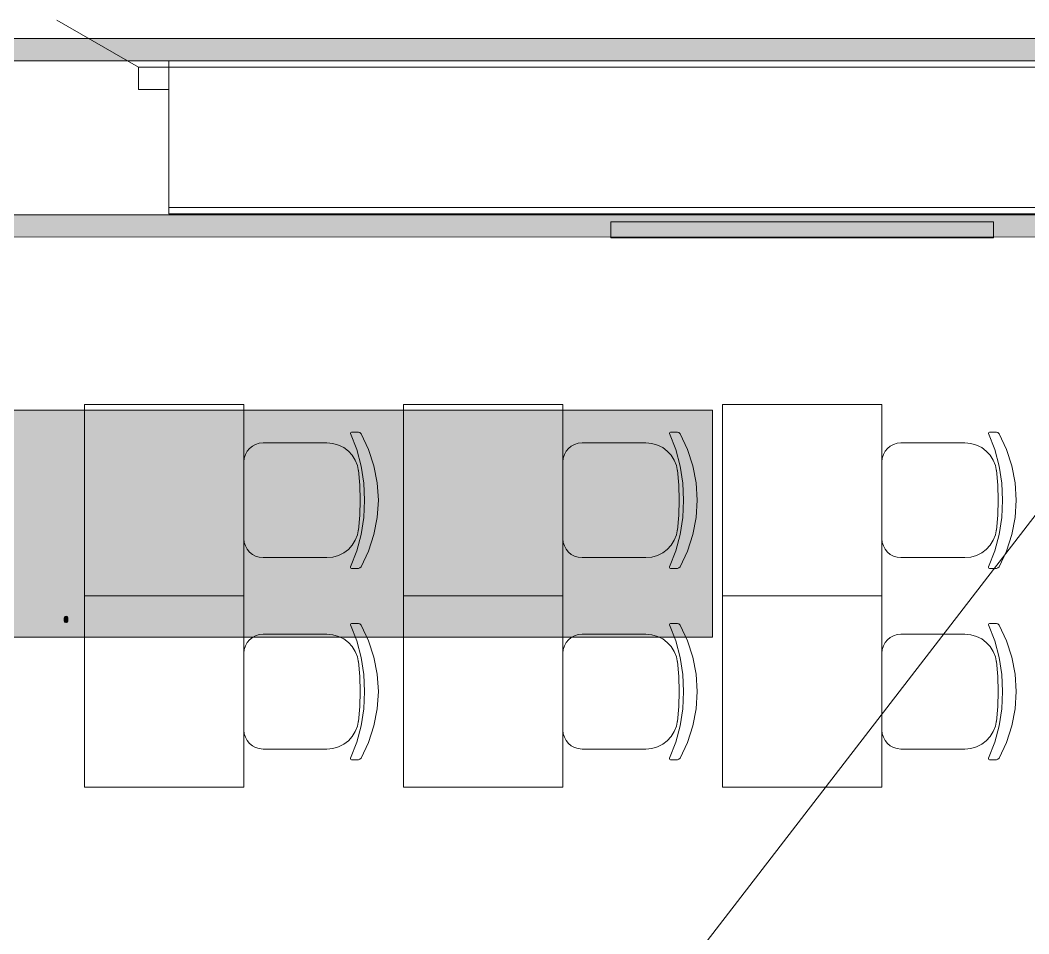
# Model space of a CAD drawing. Header units: millimetres. Extents: x 0 to 1189, y 0 to 841.
# Drawn here: x 566.26 to 597.88, y 348.33 to 376.98 of the extents above; entities that cross this region are included whole.
import ezdxf

# ---------------------------------------------------------------- set-up
doc = ezdxf.new("R2010")
doc.units = ezdxf.units.MM

msp = doc.modelspace()

# ---------------------------------------------------------------- hatches: boundary and pattern name
at = {"true_color": 0xf1d696}
h = msp.add_hatch(color=41, dxfattribs=at)
h.dxf.hatch_style = 2
h.paths.add_polyline_path([(703.533075, 376.404346), (703.518075, 375.704345), (520.082795, 375.704345), (520.082795, 376.404346)])
h = msp.add_hatch(color=41, dxfattribs=at)
h.dxf.hatch_style = 2
h.paths.add_polyline_path([(548.346838, 370.171336), (548.346838, 370.871337), (622.176951, 370.887337), (622.176951, 370.187336)])
at = {"true_color": 0x999999}
h = msp.add_hatch(color=253, dxfattribs=at)
h.dxf.hatch_style = 2
h.paths.add_polyline_path([(596.771912, 370.654337), (596.771912, 370.154336), (584.771893, 370.154336), (584.771893, 370.654337)])
at = {"true_color": 0xffffff}
h = msp.add_hatch(color=7, dxfattribs=at)
h.dxf.hatch_style = 2
h.paths.add_polyline_path([(556.42285, 364.751328), (587.965898, 364.751328), (587.965898, 357.633317), (556.42285, 357.633317)])
at = {"true_color": 0x0077b0}
h = msp.add_hatch(color=144, dxfattribs=at)
h.paths.add_polyline_path([(568.107836, 361.778416), (568.107836, 360.567397), (568.078346, 360.410714), (567.989325, 360.279662), (567.858618, 360.192226), (567.704347, 360.163907), (567.501499, 360.163907), (567.345161, 360.192226), (567.216521, 360.279662), (567.1275, 360.410714), (567.09801, 360.567397), (567.09801, 361.171528), (567.1275, 361.328211), (567.216521, 361.459263), (567.346194, 361.545666), (567.501499, 361.575018), (567.904989, 361.575018), (567.904989, 361.778416), (567.890451, 361.856551), (567.848214, 361.922284), (567.782895, 361.964038), (567.704347, 361.978508), (567.399524, 361.978508), (567.326006, 362.004001), (567.300857, 362.079931), (567.326006, 362.156343), (567.399524, 362.181906), (567.704347, 362.181906), (567.860685, 362.152209), (567.989325, 362.063395), (568.078346, 361.934548)])
h.paths.add_polyline_path([(567.904989, 360.567397), (567.904989, 361.37162), (567.501499, 361.37162), (567.422951, 361.357357), (567.357632, 361.315396), (567.315395, 361.249663), (567.300857, 361.171528), (567.300857, 360.567397), (567.31574, 360.490295), (567.360388, 360.423529), (567.425363, 360.379157), (567.501499, 360.364549), (567.704347, 360.364549), (567.781517, 360.379157), (567.845458, 360.423529), (567.890106, 360.489262)])
h = msp.add_hatch(color=144, dxfattribs=at)
h.paths.add_polyline_path([(570.820712, 361.476351), (570.943219, 361.550076), (571.054978, 361.575018), (571.116163, 361.593346), (571.170734, 361.645574), (571.211317, 361.711995), (571.224201, 361.778416), (571.209388, 361.856551), (571.165221, 361.922284), (571.099489, 361.965072), (571.021354, 361.978508), (570.942806, 361.964038), (570.877487, 361.922284), (570.83525, 361.856551), (570.820712, 361.778416)])
h.paths.add_polyline_path([(571.32342, 361.535331), (571.448408, 361.459332), (571.546111, 361.34902), (571.606952, 361.216315), (571.627691, 361.072861), (571.627691, 360.666064), (571.618226, 360.565631), (571.590002, 360.472381), (571.543278, 360.387089), (571.478312, 360.31053), (571.401753, 360.245995), (571.316461, 360.200218), (571.223211, 360.172942), (571.122778, 360.163907), (571.021139, 360.172942), (570.927717, 360.200218), (570.842252, 360.245995), (570.764488, 360.31053), (570.699953, 360.388252), (570.654176, 360.473414), (570.626899, 360.566018), (570.617865, 360.666064), (570.617865, 361.778416), (570.647355, 361.934893), (570.736376, 362.066151), (570.866049, 362.152554), (571.021354, 362.181906), (571.17783, 362.152209), (571.309089, 362.063395), (571.395492, 361.934548), (571.424844, 361.778416), (571.39935, 361.640957)])
h.paths.add_polyline_path([(571.424844, 360.66882), (571.424844, 361.072861), (571.403346, 361.188341), (571.337201, 361.287284), (571.239704, 361.352947), (571.122778, 361.374376), (571.005851, 361.352947), (570.908355, 361.287284), (570.842209, 361.188341), (570.820712, 361.072861), (570.820712, 360.66882), (570.842209, 360.551273), (570.908355, 360.454397), (571.005851, 360.387356), (571.122778, 360.364549), (571.239704, 360.387356), (571.337201, 360.454397), (571.403346, 360.552307)])
h = msp.add_hatch(color=144, dxfattribs=at)
h.paths.add_polyline_path([(568.512411, 360.666064), (568.512411, 361.070105), (568.521446, 361.171744), (568.548722, 361.265166), (568.594499, 361.35063), (568.659034, 361.428395), (568.736799, 361.49293), (568.822263, 361.538707), (568.915685, 361.565983), (569.017324, 361.575018), (569.212386, 361.539051), (569.375614, 361.431151), (569.440149, 361.353343), (569.485926, 361.267578), (569.513203, 361.173337), (569.522237, 361.070105), (569.522237, 360.666064), (569.512772, 360.566018), (569.484548, 360.473414), (569.437824, 360.388252), (569.372858, 360.31053), (569.296299, 360.245995), (569.211007, 360.200218), (569.117757, 360.172942), (569.017324, 360.163907), (568.915685, 360.172942), (568.822263, 360.200218), (568.736799, 360.245995), (568.659034, 360.31053), (568.594499, 360.388252), (568.548722, 360.473414), (568.521446, 360.566018)])
h.paths.add_polyline_path([(569.31939, 360.66882), (569.31939, 361.072861), (569.297893, 361.188341), (569.231747, 361.287284), (569.134251, 361.352947), (569.017324, 361.374376), (568.900398, 361.352947), (568.802901, 361.287284), (568.736756, 361.188341), (568.715258, 361.072861), (568.715258, 360.66882), (568.736756, 360.551273), (568.802901, 360.454397), (568.900398, 360.387356), (569.017324, 360.364549), (569.134251, 360.387356), (569.231747, 360.454397), (569.297893, 360.552307)])
h = msp.add_hatch(color=144, dxfattribs=at)
h.paths.add_polyline_path([(572.537179, 361.374376), (572.420253, 361.352947), (572.322756, 361.287284), (572.256611, 361.189374), (572.235113, 361.072861), (572.235113, 360.970886), (572.839245, 360.970886), (572.839245, 361.072861), (572.817748, 361.189374), (572.751602, 361.287284), (572.654106, 361.352947)])
h.paths.add_polyline_path([(572.235113, 360.768039), (572.235113, 360.567397), (572.249996, 360.490295), (572.294644, 360.423529), (572.359619, 360.379157), (572.435756, 360.364549), (572.940669, 360.364549), (573.016805, 360.338987), (573.042092, 360.262574), (573.016805, 360.187816), (572.940669, 360.163907), (572.435756, 360.163907), (572.279417, 360.192226), (572.150777, 360.279662), (572.061756, 360.40968), (572.032266, 360.567397), (572.032266, 361.070105), (572.041301, 361.171744), (572.068577, 361.265166), (572.114354, 361.35063), (572.178889, 361.428395), (572.256654, 361.49293), (572.342118, 361.538707), (572.43554, 361.565983), (572.537179, 361.575018), (572.73224, 361.539051), (572.895469, 361.431151), (572.960004, 361.353386), (573.005781, 361.267922), (573.033058, 361.1745), (573.042092, 361.072861), (573.042092, 360.768039)])
h = msp.add_hatch(color=144, dxfattribs=at)
h.paths.add_polyline_path([(573.446667, 361.476351), (573.471954, 361.550076), (573.548091, 361.575018), (574.053004, 361.575018), (574.209343, 361.545666), (574.337982, 361.459263), (574.427004, 361.328211), (574.456494, 361.171528), (574.456494, 360.567397), (574.427004, 360.410714), (574.337982, 360.279662), (574.209343, 360.192226), (574.053004, 360.163907), (573.649514, 360.163907), (573.649514, 359.655686), (573.624227, 359.582168), (573.548091, 359.557019), (573.471954, 359.582168), (573.446667, 359.655686)])
h.paths.add_polyline_path([(573.649514, 361.37162), (573.649514, 360.364549), (574.053004, 360.364549), (574.130174, 360.379157), (574.194115, 360.423529), (574.238764, 360.489262), (574.253646, 360.567397), (574.253646, 361.171528), (574.239108, 361.249663), (574.196871, 361.315396), (574.131552, 361.35839), (574.053004, 361.37162)])
h = msp.add_hatch(color=144, dxfattribs=at)
h.dxf.hatch_style = 2
h.paths.add_polyline_path([(575.487249, 360.869462), (575.854359, 360.31935), (575.870895, 360.262574), (575.845608, 360.187816), (575.769471, 360.163907), (575.720896, 360.174587), (575.685135, 360.206351), (575.365982, 360.685908), (575.046828, 360.206351), (575.011068, 360.174587), (574.962492, 360.163907), (574.891937, 360.192019), (574.861069, 360.262574), (574.877605, 360.31935), (575.244714, 360.869462), (574.877605, 361.416819), (574.861069, 361.476351), (574.886356, 361.550076), (574.962492, 361.575018), (575.011068, 361.564338), (575.046828, 361.532574), (575.365982, 361.053017), (575.685135, 361.532574), (575.720896, 361.564338), (575.769471, 361.575018), (575.845608, 361.551109), (575.870895, 361.476351), (575.854359, 361.416819)])
h = msp.add_hatch(color=144, dxfattribs=at)
h.paths.add_polyline_path([(577.082449, 361.37162), (576.678959, 361.37162), (576.600411, 361.357357), (576.535092, 361.315396), (576.492855, 361.249663), (576.478317, 361.171528), (576.478317, 360.567397), (576.4932, 360.490295), (576.537848, 360.423529), (576.602823, 360.379157), (576.678959, 360.364549), (576.881807, 360.364549), (576.958977, 360.379157), (577.022918, 360.423529), (577.067566, 360.489262), (577.082449, 360.567397)])
h.paths.add_polyline_path([(577.485939, 360.262574), (577.460996, 360.187816), (577.387271, 360.163907), (577.257667, 360.189538), (577.155761, 360.268087), (577.030566, 360.189538), (576.881807, 360.163907), (576.678959, 360.163907), (576.522621, 360.192226), (576.393981, 360.279662), (576.30496, 360.40968), (576.27547, 360.567397), (576.27547, 361.171528), (576.30496, 361.328211), (576.393981, 361.459263), (576.522621, 361.545666), (576.678959, 361.575018), (577.183873, 361.575018), (577.260009, 361.550076), (577.285296, 361.476351), (577.285296, 360.465973), (577.310859, 360.389836), (577.387271, 360.364549), (577.460996, 360.338987)])
h = msp.add_hatch(color=144, dxfattribs=at)
h.dxf.hatch_style = 2
h.paths.add_polyline_path([(578.581911, 360.262574), (578.581911, 361.476351), (578.607198, 361.550076), (578.683334, 361.575018), (579.188248, 361.575018), (579.342519, 361.545666), (579.473226, 361.459263), (579.562247, 361.328211), (579.591737, 361.171528), (579.591737, 360.262574), (579.56645, 360.187816), (579.490313, 360.163907), (579.414177, 360.187816), (579.38889, 360.262574), (579.38889, 361.171528), (579.374352, 361.249663), (579.332115, 361.315396), (579.266796, 361.35839), (579.188248, 361.37162), (578.784758, 361.37162), (578.784758, 360.262574), (578.759471, 360.187816), (578.683334, 360.163907), (578.607198, 360.187816)])
h = msp.add_hatch(color=144, dxfattribs=at)
h.paths.add_polyline_path([(579.996312, 361.476351), (580.021599, 361.550076), (580.097736, 361.575018), (580.602649, 361.575018), (580.758987, 361.545666), (580.887627, 361.459263), (580.976648, 361.328211), (581.006138, 361.171528), (581.006138, 360.567397), (580.976648, 360.410714), (580.887627, 360.279662), (580.758987, 360.192226), (580.602649, 360.163907), (580.199159, 360.163907), (580.199159, 359.655686), (580.173872, 359.582168), (580.097736, 359.557019), (580.021599, 359.582168), (579.996312, 359.655686)])
h.paths.add_polyline_path([(580.199159, 361.37162), (580.199159, 360.364549), (580.602649, 360.364549), (580.679819, 360.379157), (580.74376, 360.423529), (580.788408, 360.489262), (580.803291, 360.567397), (580.803291, 361.171528), (580.788753, 361.249663), (580.746516, 361.315396), (580.681197, 361.35839), (580.602649, 361.37162)])
h = msp.add_hatch(color=144, dxfattribs=at)
h.paths.add_polyline_path([(581.410713, 360.666064), (581.410713, 361.070105), (581.419748, 361.171744), (581.447025, 361.265166), (581.492801, 361.35063), (581.557337, 361.428395), (581.635101, 361.49293), (581.720565, 361.538707), (581.813988, 361.565983), (581.915627, 361.575018), (582.110688, 361.539051), (582.273916, 361.431151), (582.338452, 361.353343), (582.384228, 361.267578), (582.411505, 361.173337), (582.42054, 361.070105), (582.42054, 360.666064), (582.411074, 360.566018), (582.38285, 360.473414), (582.336126, 360.388252), (582.27116, 360.31053), (582.194602, 360.245995), (582.10931, 360.200218), (582.01606, 360.172942), (581.915627, 360.163907), (581.813988, 360.172942), (581.720565, 360.200218), (581.635101, 360.245995), (581.557337, 360.31053), (581.492801, 360.388252), (581.447025, 360.473414), (581.419748, 360.566018)])
h.paths.add_polyline_path([(582.217693, 360.66882), (582.217693, 361.072861), (582.196195, 361.188341), (582.130049, 361.287284), (582.032553, 361.352947), (581.915627, 361.374376), (581.7987, 361.352947), (581.701204, 361.287284), (581.635058, 361.188341), (581.613561, 361.072861), (581.613561, 360.66882), (581.635058, 360.551273), (581.701204, 360.454397), (581.7987, 360.387356), (581.915627, 360.364549), (582.032553, 360.387356), (582.130049, 360.454397), (582.196195, 360.552307)])
h = msp.add_hatch(color=144, dxfattribs=at)
h.paths.add_polyline_path([(583.330028, 361.374376), (583.213101, 361.352947), (583.115605, 361.287284), (583.049459, 361.189374), (583.027962, 361.072861), (583.027962, 360.970886), (583.632094, 360.970886), (583.632094, 361.072861), (583.610596, 361.189374), (583.544451, 361.287284), (583.446954, 361.352947)])
h.paths.add_polyline_path([(583.027962, 360.768039), (583.027962, 360.567397), (583.042845, 360.490295), (583.087493, 360.423529), (583.152468, 360.379157), (583.228604, 360.364549), (583.733517, 360.364549), (583.809654, 360.338987), (583.834941, 360.262574), (583.809654, 360.187816), (583.733517, 360.163907), (583.228604, 360.163907), (583.072266, 360.192226), (582.943626, 360.279662), (582.854605, 360.40968), (582.825115, 360.567397), (582.825115, 361.070105), (582.834149, 361.171744), (582.861426, 361.265166), (582.907203, 361.35063), (582.971738, 361.428395), (583.049502, 361.49293), (583.134967, 361.538707), (583.228389, 361.565983), (583.330028, 361.575018), (583.525089, 361.539051), (583.688318, 361.431151), (583.752853, 361.353386), (583.79863, 361.267922), (583.825906, 361.1745), (583.834941, 361.072861), (583.834941, 360.768039)])
h = msp.add_hatch(color=144, dxfattribs=at)
h.dxf.hatch_style = 2
h.paths.add_polyline_path([(584.845853, 360.666064), (584.442363, 361.185309), (584.442363, 360.262574), (584.417076, 360.187816), (584.34094, 360.163907), (584.264803, 360.187816), (584.239516, 360.262574), (584.239516, 361.476351), (584.264803, 361.550076), (584.34094, 361.575018), (584.391651, 361.559791), (584.442363, 361.512731), (584.845853, 360.993486), (585.249342, 361.512731), (585.30033, 361.559791), (585.351317, 361.575018), (585.425042, 361.550076), (585.449985, 361.476351), (585.449985, 360.262574), (585.425042, 360.187816), (585.351317, 360.163907), (585.274905, 360.187816), (585.249342, 360.262574), (585.249342, 361.185309)])
h = msp.add_hatch(color=144, dxfattribs=at)
h.paths.add_polyline_path([(586.661368, 361.37162), (586.257878, 361.37162), (586.17933, 361.357357), (586.114011, 361.315396), (586.071774, 361.249663), (586.057236, 361.171528), (586.057236, 360.567397), (586.072118, 360.490295), (586.116767, 360.423529), (586.181741, 360.379157), (586.257878, 360.364549), (586.460725, 360.364549), (586.537895, 360.379157), (586.601836, 360.423529), (586.646485, 360.489262), (586.661368, 360.567397)])
h.paths.add_polyline_path([(587.064857, 360.262574), (587.039915, 360.187816), (586.96619, 360.163907), (586.836585, 360.189538), (586.734679, 360.268087), (586.609484, 360.189538), (586.460725, 360.163907), (586.257878, 360.163907), (586.10154, 360.192226), (585.9729, 360.279662), (585.883878, 360.40968), (585.854388, 360.567397), (585.854388, 361.171528), (585.883878, 361.328211), (585.9729, 361.459263), (586.10154, 361.545666), (586.257878, 361.575018), (586.762791, 361.575018), (586.838928, 361.550076), (586.864215, 361.476351), (586.864215, 360.465973), (586.889777, 360.389836), (586.96619, 360.364549), (587.039915, 360.338987)])
h = msp.add_hatch(color=144, dxfattribs=at)
h.paths.add_polyline_path([(574.720955, 359.059928), (574.812801, 359.11505), (574.896793, 359.133791), (574.942337, 359.147641), (574.983333, 359.186708), (575.013788, 359.236317), (575.023572, 359.285927), (575.012479, 359.344907), (574.979475, 359.393965), (574.93021, 359.426349), (574.871437, 359.436409), (574.812663, 359.425522), (574.763398, 359.393965), (574.731841, 359.344907), (574.720955, 359.285927)])
h.paths.add_polyline_path([(575.097986, 359.104026), (575.191624, 359.046906), (575.265004, 358.964568), (575.310686, 358.864798), (575.326189, 358.75676), (575.326189, 358.452489), (575.297939, 358.3069), (575.214293, 358.185701), (575.092681, 358.102674), (574.947504, 358.075458), (574.801226, 358.102674), (574.678511, 358.185701), (574.595967, 358.307726), (574.568819, 358.452489), (574.568819, 359.285927), (574.590868, 359.40368), (574.657565, 359.502003), (574.754786, 359.567047), (574.871437, 359.589095), (574.988708, 359.566771), (575.086962, 359.499798), (575.152005, 359.403404), (575.174054, 359.285927), (575.155037, 359.183194)])
h.paths.add_polyline_path([(575.174054, 358.454143), (575.174054, 358.75676), (575.157793, 358.843852), (575.108459, 358.917715), (575.03501, 358.967255), (574.947504, 358.98331), (574.859999, 358.967255), (574.78655, 358.917715), (574.737216, 358.843852), (574.720955, 358.75676), (574.720955, 358.454143), (574.737216, 358.36588), (574.78655, 358.293739), (574.859999, 358.243096), (574.947504, 358.22594), (575.03501, 358.243096), (575.108459, 358.293739), (575.157793, 358.366706)])
h = msp.add_hatch(color=144, dxfattribs=at)
h.dxf.hatch_style = 2
h.paths.add_polyline_path([(566.864482, 358.452489), (566.561865, 358.841647), (566.561865, 358.149321), (566.542848, 358.093372), (566.485797, 358.075458), (566.428746, 358.093372), (566.409729, 358.149321), (566.409729, 359.059928), (566.428746, 359.11505), (566.485797, 359.133791), (566.523831, 359.122423), (566.561865, 359.087489), (566.864482, 358.69778), (567.167099, 359.087489), (567.205408, 359.122423), (567.243718, 359.133791), (567.298839, 359.11505), (567.317581, 359.059928), (567.317581, 358.149321), (567.298839, 358.093372), (567.243718, 358.075458), (567.186185, 358.093372), (567.167099, 358.149321), (567.167099, 358.841647)])
h = msp.add_hatch(color=144, dxfattribs=at)
h.dxf.hatch_style = 2
h.paths.add_polyline_path([(568.74792, 358.831174), (568.74792, 358.378075), (568.759082, 358.320129), (568.792569, 358.270037), (568.841558, 358.237033), (568.898402, 358.22594), (569.124952, 358.22594), (569.182002, 358.206854), (569.201019, 358.149321), (569.182002, 358.093372), (569.124952, 358.075458), (568.898402, 358.075458), (568.781131, 358.096611), (568.684531, 358.161999), (568.617834, 358.259908), (568.595785, 358.378075), (568.595785, 358.831174), (568.617834, 358.948514), (568.684531, 359.047251), (568.781131, 359.111812), (568.898402, 359.133791), (569.124952, 359.133791), (569.182002, 359.114774), (569.201019, 359.057724), (569.182002, 359.000673), (569.124952, 358.981656), (568.898402, 358.981656), (568.839629, 358.970769), (568.790364, 358.939212), (568.758807, 358.889947)])
h = msp.add_hatch(color=144, dxfattribs=at)
h.dxf.hatch_style = 2
h.paths.add_polyline_path([(569.973776, 358.604625), (570.248832, 358.191764), (570.26151, 358.149321), (570.242493, 358.093372), (570.185442, 358.075458), (570.122053, 358.107428), (569.882825, 358.466821), (569.643598, 358.107428), (569.580208, 358.075458), (569.527291, 358.096404), (569.50414, 358.149321), (569.516818, 358.191764), (569.791875, 358.604625), (569.516818, 359.01528), (569.50414, 359.059928), (569.523157, 359.11505), (569.580208, 359.133791), (569.643598, 359.101821), (569.882825, 358.742428), (570.122053, 359.101821), (570.185442, 359.133791), (570.242493, 359.115877), (570.26151, 359.059928), (570.248832, 359.01528)])
h = msp.add_hatch(color=144, dxfattribs=at)
h.paths.add_polyline_path([(570.943651, 358.98331), (570.856146, 358.967255), (570.782696, 358.917715), (570.733363, 358.844679), (570.717102, 358.75676), (570.717102, 358.680692), (571.170201, 358.680692), (571.170201, 358.75676), (571.15394, 358.844679), (571.104606, 358.917715), (571.031157, 358.967255)])
h.paths.add_polyline_path([(570.717102, 358.528557), (570.717102, 358.378075), (570.728264, 358.320129), (570.76175, 358.270037), (570.81074, 358.237033), (570.867584, 358.22594), (571.246269, 358.22594), (571.303319, 358.206854), (571.322336, 358.149321), (571.303319, 358.093372), (571.246269, 358.075458), (570.867584, 358.075458), (570.750313, 358.096611), (570.653712, 358.161999), (570.587015, 358.259908), (570.564966, 358.378075), (570.564966, 358.755106), (570.592114, 358.901316), (570.674658, 359.023548), (570.797373, 359.106575), (570.943651, 359.133791), (571.08993, 359.106851), (571.212644, 359.025753), (571.295189, 358.903246), (571.322336, 358.75676), (571.322336, 358.528557)])
h = msp.add_hatch(color=144, dxfattribs=at)
h.dxf.hatch_style = 2
h.paths.add_polyline_path([(572.080545, 358.452489), (571.777928, 358.841647), (571.777928, 358.149321), (571.758911, 358.093372), (571.70186, 358.075458), (571.64481, 358.093372), (571.625793, 358.149321), (571.625793, 359.059928), (571.64481, 359.11505), (571.70186, 359.133791), (571.739894, 359.122423), (571.777928, 359.087489), (572.080545, 358.69778), (572.383162, 359.087489), (572.421472, 359.122423), (572.459781, 359.133791), (572.514903, 359.11505), (572.533644, 359.059928), (572.533644, 358.149321), (572.514903, 358.093372), (572.459781, 358.075458), (572.402248, 358.093372), (572.383162, 358.149321), (572.383162, 358.841647)])
h = msp.add_hatch(color=144, dxfattribs=at)
h.paths.add_polyline_path([(573.442207, 358.378075), (573.420158, 358.260735), (573.355115, 358.161999), (573.25686, 358.096611), (573.139589, 358.075458), (572.91304, 358.075458), (572.855989, 358.093372), (572.836972, 358.149321), (572.836972, 359.059928), (572.855989, 359.11505), (572.91304, 359.133791), (572.970091, 359.11505), (572.989108, 359.059928), (572.989108, 358.680692), (573.139589, 358.680692), (573.25686, 358.658713), (573.355115, 358.594152), (573.420158, 358.495622)])
h.paths.add_polyline_path([(573.291725, 358.378075), (573.280632, 358.436849), (573.247628, 358.486113), (573.198363, 358.51767), (573.139589, 358.528557), (572.989108, 358.528557), (572.989108, 358.22594), (573.139589, 358.22594), (573.198363, 358.237033), (573.247628, 358.270037), (573.280632, 358.319302)])
h.paths.add_polyline_path([(573.594342, 359.059928), (573.613428, 359.11505), (573.670961, 359.133791), (573.726082, 359.11505), (573.744824, 359.059928), (573.744824, 358.149321), (573.726082, 358.093372), (573.670961, 358.075458), (573.613428, 358.093372), (573.594342, 358.149321)])
h = msp.add_hatch(color=144, dxfattribs=at)
h.dxf.hatch_style = 2
h.paths.add_polyline_path([(576.148163, 358.149321), (576.148163, 359.059928), (576.16718, 359.11505), (576.224231, 359.133791), (576.602916, 359.133791), (576.71874, 359.111812), (576.816787, 359.047251), (576.883484, 358.948514), (576.905533, 358.831174), (576.905533, 358.149321), (576.886516, 358.093372), (576.829465, 358.075458), (576.772414, 358.093372), (576.753398, 358.149321), (576.753398, 358.831174), (576.742511, 358.889947), (576.710954, 358.939212), (576.661689, 358.97139), (576.602916, 358.981656), (576.300299, 358.981656), (576.300299, 358.149321), (576.281282, 358.093372), (576.224231, 358.075458), (576.16718, 358.093372)])
h = msp.add_hatch(color=144, dxfattribs=at)
h.paths.add_polyline_path([(577.208989, 359.059928), (577.228006, 359.11505), (577.285057, 359.133791), (577.663742, 359.133791), (577.781013, 359.111812), (577.877613, 359.047251), (577.944311, 358.948514), (577.966359, 358.831174), (577.966359, 358.378075), (577.944311, 358.260735), (577.877613, 358.161999), (577.781013, 358.096611), (577.663742, 358.075458), (577.361125, 358.075458), (577.361125, 357.694568), (577.342108, 357.638964), (577.285057, 357.620154), (577.228006, 357.638964), (577.208989, 357.694568)])
h.paths.add_polyline_path([(577.361125, 358.981656), (577.361125, 358.22594), (577.663742, 358.22594), (577.721413, 358.237033), (577.769575, 358.270037), (577.803062, 358.319302), (577.814224, 358.378075), (577.814224, 358.831174), (577.803337, 358.889947), (577.77178, 358.939212), (577.722515, 358.97139), (577.663742, 358.981656)])
h = msp.add_hatch(color=144, dxfattribs=at)
h.dxf.hatch_style = 2
h.paths.add_polyline_path([(579.027185, 359.059928), (579.027185, 358.149321), (579.008168, 358.093372), (578.951118, 358.075458), (578.572433, 358.075458), (578.455162, 358.096611), (578.358561, 358.161999), (578.291864, 358.259908), (578.269816, 358.378075), (578.269816, 359.059928), (578.288833, 359.11505), (578.345883, 359.133791), (578.402934, 359.11505), (578.421951, 359.059928), (578.421951, 358.378075), (578.433113, 358.320129), (578.466599, 358.270037), (578.515589, 358.237033), (578.572433, 358.22594), (578.87505, 358.22594), (578.87505, 359.059928), (578.894067, 359.11505), (578.951118, 359.133791), (579.008168, 359.11505)])
h = msp.add_hatch(color=144, dxfattribs=at)
h.dxf.hatch_style = 2
h.paths.add_polyline_path([(579.785394, 358.452489), (579.482777, 358.841647), (579.482777, 358.149321), (579.46376, 358.093372), (579.40671, 358.075458), (579.349659, 358.093372), (579.330642, 358.149321), (579.330642, 359.059928), (579.349659, 359.11505), (579.40671, 359.133791), (579.444743, 359.122423), (579.482777, 359.087489), (579.785394, 358.69778), (580.088012, 359.087489), (580.126321, 359.122423), (580.164631, 359.133791), (580.219752, 359.11505), (580.238493, 359.059928), (580.238493, 358.149321), (580.219752, 358.093372), (580.164631, 358.075458), (580.107097, 358.093372), (580.088012, 358.149321), (580.088012, 358.841647)])
h = msp.add_hatch(color=144, dxfattribs=at)
h.paths.add_polyline_path([(580.920506, 358.98331), (580.833001, 358.967255), (580.759551, 358.917715), (580.710218, 358.844679), (580.693957, 358.75676), (580.693957, 358.680692), (581.147056, 358.680692), (581.147056, 358.75676), (581.130795, 358.844679), (581.081461, 358.917715), (581.008012, 358.967255)])
h.paths.add_polyline_path([(580.693957, 358.528557), (580.693957, 358.378075), (580.705119, 358.320129), (580.738605, 358.270037), (580.787594, 358.237033), (580.844439, 358.22594), (581.223123, 358.22594), (581.280174, 358.206854), (581.299191, 358.149321), (581.280174, 358.093372), (581.223123, 358.075458), (580.844439, 358.075458), (580.727167, 358.096611), (580.630567, 358.161999), (580.56387, 358.259908), (580.541821, 358.378075), (580.541821, 358.755106), (580.568969, 358.901316), (580.651513, 359.023548), (580.774227, 359.106575), (580.920506, 359.133791), (581.066785, 359.106851), (581.189499, 359.025753), (581.272044, 358.903246), (581.299191, 358.75676), (581.299191, 358.528557)])
h = msp.add_hatch(color=144, dxfattribs=at)
h.dxf.hatch_style = 2
h.paths.add_polyline_path([(582.360017, 359.059928), (582.360017, 358.149321), (582.341, 358.093372), (582.28395, 358.075458), (582.226899, 358.093372), (582.207882, 358.149321), (582.207882, 358.528557), (581.905265, 358.528557), (581.789441, 358.550537), (581.691393, 358.615098), (581.624696, 358.712249), (581.602648, 358.826764), (581.602648, 359.059928), (581.621665, 359.11505), (581.678715, 359.133791), (581.735766, 359.11505), (581.754783, 359.059928), (581.754783, 358.833379), (581.765945, 358.774606), (581.799431, 358.725341), (581.848421, 358.691854), (581.905265, 358.680692), (582.207882, 358.680692), (582.207882, 359.059928), (582.226899, 359.11505), (582.28395, 359.133791), (582.341, 359.11505)])
h = msp.add_hatch(color=144, dxfattribs=at)
h.paths.add_polyline_path([(583.268708, 358.981656), (582.966091, 358.981656), (582.907318, 358.970769), (582.858053, 358.939212), (582.826496, 358.889947), (582.815609, 358.831174), (582.815609, 358.378075), (582.826771, 358.320129), (582.860258, 358.270037), (582.909247, 358.237033), (582.966091, 358.22594), (583.118226, 358.22594), (583.175897, 358.237033), (583.22406, 358.270037), (583.257546, 358.319302), (583.268708, 358.378075)])
h.paths.add_polyline_path([(583.571325, 358.149321), (583.552584, 358.093372), (583.497463, 358.075458), (583.400104, 358.094751), (583.32383, 358.153731), (583.22971, 358.094751), (583.118226, 358.075458), (582.966091, 358.075458), (582.84882, 358.096611), (582.752219, 358.161999), (582.685522, 358.259908), (582.663474, 358.378075), (582.663474, 358.831174), (582.685522, 358.948514), (582.752219, 359.047251), (582.84882, 359.111812), (582.966091, 359.133791), (583.344776, 359.133791), (583.401827, 359.11505), (583.420844, 359.059928), (583.420844, 358.302007), (583.439929, 358.244957), (583.497463, 358.22594), (583.552584, 358.206854)])
h = msp.add_hatch(color=144, dxfattribs=at)
h.dxf.hatch_style = 2
h.paths.add_polyline_path([(584.026789, 358.528557), (584.026789, 358.149321), (584.007772, 358.093372), (583.950721, 358.075458), (583.89367, 358.093372), (583.874653, 358.149321), (583.874653, 359.059928), (583.89367, 359.11505), (583.950721, 359.133791), (584.007772, 359.11505), (584.026789, 359.059928), (584.026789, 358.680692), (584.479888, 358.680692), (584.479888, 359.059928), (584.498905, 359.11505), (584.555955, 359.133791), (584.613006, 359.11505), (584.632023, 359.059928), (584.632023, 358.149321), (584.613006, 358.093372), (584.555955, 358.075458), (584.498905, 358.093372), (584.479888, 358.149321), (584.479888, 358.528557)])
h = msp.add_hatch(color=144, dxfattribs=at)
h.dxf.hatch_style = 2
h.paths.add_polyline_path([(585.692849, 359.059928), (585.692849, 358.149321), (585.673832, 358.093372), (585.616782, 358.075458), (585.238097, 358.075458), (585.120826, 358.096611), (585.024225, 358.161999), (584.957528, 358.259908), (584.93548, 358.378075), (584.93548, 359.059928), (584.954496, 359.11505), (585.011547, 359.133791), (585.068598, 359.11505), (585.087615, 359.059928), (585.087615, 358.378075), (585.098777, 358.320129), (585.132263, 358.270037), (585.181253, 358.237033), (585.238097, 358.22594), (585.540714, 358.22594), (585.540714, 359.059928), (585.559731, 359.11505), (585.616782, 359.133791), (585.673832, 359.11505)])
h = msp.add_hatch(color=144, dxfattribs=at)
h.paths.add_polyline_path([(586.264748, 358.530762), (586.159052, 358.562801), (586.072374, 358.629981), (586.015323, 358.722723), (585.996306, 358.831174), (586.018354, 358.948514), (586.085051, 359.047251), (586.181652, 359.111812), (586.298923, 359.133791), (586.677608, 359.133791), (586.734659, 359.11505), (586.753676, 359.059928), (586.753676, 358.149321), (586.734659, 358.093372), (586.677608, 358.075458), (586.620557, 358.093372), (586.60154, 358.149321), (586.60154, 358.528557), (586.448854, 358.528557), (586.133558, 358.105224), (586.106273, 358.082279), (586.072374, 358.075458), (586.015323, 358.093372), (585.996306, 358.149321), (586.011189, 358.196174)])
h.paths.add_polyline_path([(586.148441, 358.831174), (586.159603, 358.773228), (586.19309, 358.723136), (586.242079, 358.68965), (586.298923, 358.678488), (586.60154, 358.678488), (586.60154, 358.981656), (586.298923, 358.981656), (586.24015, 358.970769), (586.190885, 358.939212), (586.159328, 358.889947)])
h = msp.add_hatch(color=144, dxfattribs=at)
h.dxf.hatch_style = 2
h.paths.add_polyline_path([(587.526767, 358.604625), (587.801824, 358.191764), (587.814502, 358.149321), (587.795485, 358.093372), (587.738434, 358.075458), (587.675044, 358.107428), (587.435817, 358.466821), (587.196589, 358.107428), (587.1332, 358.075458), (587.080283, 358.096404), (587.057132, 358.149321), (587.06981, 358.191764), (587.344866, 358.604625), (587.06981, 359.01528), (587.057132, 359.059928), (587.076149, 359.11505), (587.1332, 359.133791), (587.196589, 359.101821), (587.435817, 358.742428), (587.675044, 359.101821), (587.738434, 359.133791), (587.795485, 359.115877), (587.814502, 359.059928), (587.801824, 359.01528)])
h = msp.add_hatch(color=144, dxfattribs=at)
h.dxf.hatch_style = 2
h.paths.add_polyline_path([(567.620909, 358.22594), (567.639926, 358.282991), (567.696976, 358.302007), (567.754027, 358.282991), (567.773044, 358.22594), (567.773044, 358.149321), (567.754027, 358.093372), (567.696976, 358.075458), (567.639926, 358.093372), (567.620909, 358.149321)])

# ---------------------------------------------------------------- linework, layer by layer
at = {"color": 7, "lineweight": 0}
for points in [[(569.966871, 375.504344), (567.411867, 376.979347)], [(703.533075, 376.404346), (520.082795, 376.404346)], [(520.082795, 375.704345), (704.219076, 375.704345)], [(641.116979, 375.704345), (570.916872, 375.704345)], [(570.916872, 375.704345), (570.916872, 375.504344)], [(569.966871, 375.504344), (569.966871, 374.804343)], [(570.916872, 375.504344), (569.966871, 375.504344)], [(570.916872, 374.804343), (570.916872, 375.504344)], [(570.916872, 375.504344), (641.116979, 375.504344)], [(569.966871, 374.804343), (570.916872, 374.804343)], [(570.916872, 374.804343), (570.916872, 371.104338)], [(641.116979, 371.104338), (570.916872, 371.104338)], [(570.916872, 371.104338), (570.916872, 370.904337)], [(198.085303, 370.871337), (863.72632, 370.871337)], [(622.176951, 370.887337), (547.646837, 370.871337)], [(570.916872, 370.904337), (632.976967, 370.904337)], [(549.046839, 370.172336), (622.176951, 370.187336)]]:
    msp.add_lwpolyline(points, dxfattribs=at)
at = {"color": 253, "lineweight": 0, "true_color": 0x999999}
for points in [[(584.771893, 370.154336), (584.771893, 370.654337)], [(584.771893, 370.654337), (596.771912, 370.654337)], [(596.771912, 370.654337), (596.771912, 370.154336)], [(596.771912, 370.154336), (584.771893, 370.154336)], [(568.271868, 358.924319), (568.271868, 364.924328)], [(568.271868, 364.924328), (573.271876, 364.924328)], [(573.271876, 364.924328), (573.271876, 358.924319)], [(578.271883, 358.924319), (578.271883, 364.924328)], [(578.271883, 364.924328), (583.271891, 364.924328)], [(583.271891, 364.924328), (583.271891, 358.924319)], [(588.271899, 358.924319), (588.271899, 364.924328)], [(588.271899, 364.924328), (593.271906, 364.924328)], [(593.271906, 364.924328), (593.271906, 358.924319)], [(576.618881, 364.016327), (576.615881, 364.029327), (576.624506, 364.050702), (576.645881, 364.059327)], [(576.618881, 364.016327), (576.615881, 364.029327), (576.624506, 364.050702), (576.645881, 364.059327)], [(576.618881, 364.016327), (576.809241, 363.512685), (576.946256, 362.9932), (577.029085, 362.462278), (577.056882, 361.924324), (577.029085, 361.38651), (576.946256, 360.855822), (576.809241, 360.336384), (576.618881, 359.83232)], [(576.618881, 364.016327), (576.809241, 363.512685), (576.946256, 362.9932), (577.029085, 362.462278), (577.056882, 361.924324), (577.029085, 361.38651), (576.946256, 360.855822), (576.809241, 360.336384), (576.618881, 359.83232)], [(576.861881, 364.059327), (576.645881, 364.059327)], [(576.861881, 364.059327), (576.645881, 364.059327)], [(576.861881, 364.059327), (576.910756, 364.046702), (576.946881, 364.012327)], [(576.861881, 364.059327), (576.910756, 364.046702), (576.946881, 364.012327)], [(576.946881, 364.012327), (577.180601, 363.519295), (577.349632, 363.002825), (577.452288, 362.469106), (577.486882, 361.924324), (577.452288, 361.379963), (577.349632, 360.846197), (577.180601, 360.329493), (576.946881, 359.83632)], [(576.946881, 364.012327), (577.180601, 363.519295), (577.349632, 363.002825), (577.452288, 362.469106), (577.486882, 361.924324), (577.452288, 361.379963), (577.349632, 360.846197), (577.180601, 360.329493), (576.946881, 359.83632)], [(586.618896, 364.016327), (586.615896, 364.029327), (586.624521, 364.050702), (586.645896, 364.059327)], [(586.618896, 364.016327), (586.615896, 364.029327), (586.624521, 364.050702), (586.645896, 364.059327)], [(586.618896, 364.016327), (586.809256, 363.512685), (586.946272, 362.9932), (587.0291, 362.462278), (587.056897, 361.924324), (587.0291, 361.38651), (586.946272, 360.855822), (586.809256, 360.336384), (586.618896, 359.83232)], [(586.618896, 364.016327), (586.809256, 363.512685), (586.946272, 362.9932), (587.0291, 362.462278), (587.056897, 361.924324), (587.0291, 361.38651), (586.946272, 360.855822), (586.809256, 360.336384), (586.618896, 359.83232)], [(586.861897, 364.059327), (586.645896, 364.059327)], [(586.861897, 364.059327), (586.645896, 364.059327)], [(586.861897, 364.059327), (586.910772, 364.046702), (586.946897, 364.012327)], [(586.861897, 364.059327), (586.910772, 364.046702), (586.946897, 364.012327)], [(586.946897, 364.012327), (587.180616, 363.519295), (587.349647, 363.002825), (587.452304, 362.469106), (587.486898, 361.924324), (587.452304, 361.379963), (587.349647, 360.846197), (587.180616, 360.329493), (586.946897, 359.83632)], [(586.946897, 364.012327), (587.180616, 363.519295), (587.349647, 363.002825), (587.452304, 362.469106), (587.486898, 361.924324), (587.452304, 361.379963), (587.349647, 360.846197), (587.180616, 360.329493), (586.946897, 359.83632)], [(596.618911, 364.016327), (596.615911, 364.029327), (596.624537, 364.050702), (596.645912, 364.059327)], [(596.618911, 364.016327), (596.615911, 364.029327), (596.624537, 364.050702), (596.645912, 364.059327)], [(596.618911, 364.016327), (596.809271, 363.512685), (596.946287, 362.9932), (597.029115, 362.462278), (597.056912, 361.924324), (597.029115, 361.38651), (596.946287, 360.855822), (596.809271, 360.336384), (596.618911, 359.83232)], [(596.618911, 364.016327), (596.809271, 363.512685), (596.946287, 362.9932), (597.029115, 362.462278), (597.056912, 361.924324), (597.029115, 361.38651), (596.946287, 360.855822), (596.809271, 360.336384), (596.618911, 359.83232)], [(596.861912, 364.059327), (596.645912, 364.059327)], [(596.861912, 364.059327), (596.645912, 364.059327)], [(596.861912, 364.059327), (596.910787, 364.046702), (596.946912, 364.012327)], [(596.861912, 364.059327), (596.910787, 364.046702), (596.946912, 364.012327)], [(596.946912, 364.012327), (597.180631, 363.519295), (597.349663, 363.002825), (597.452319, 362.469106), (597.486913, 361.924324), (597.452319, 361.379963), (597.349663, 360.846197), (597.180631, 360.329493), (596.946912, 359.83632)], [(596.946912, 364.012327), (597.180631, 363.519295), (597.349663, 363.002825), (597.452319, 362.469106), (597.486913, 361.924324), (597.452319, 361.379963), (597.349663, 360.846197), (597.180631, 360.329493), (596.946912, 359.83632)], [(573.271876, 363.124325), (573.284081, 363.245427), (573.319079, 363.358138), (573.374444, 363.460068), (573.447751, 363.548826), (573.536574, 363.622022), (573.638486, 363.677264), (573.751062, 363.712162), (573.871877, 363.724326)], [(573.271876, 363.124325), (573.284081, 363.245427), (573.319079, 363.358138), (573.374444, 363.460068), (573.447751, 363.548826), (573.536574, 363.622022), (573.638486, 363.677264), (573.751062, 363.712162), (573.871877, 363.724326)], [(573.871877, 363.724326), (575.87488, 363.724326)], [(573.871877, 363.724326), (575.87488, 363.724326)], [(575.87488, 363.724326), (576.063116, 363.706613), (576.240021, 363.655561), (576.402136, 363.574297), (576.546006, 363.465951), (576.668172, 363.333652), (576.765178, 363.180529), (576.833567, 363.00971), (576.869881, 362.824325)], [(575.87488, 363.724326), (576.063116, 363.706613), (576.240021, 363.655561), (576.402136, 363.574297), (576.546006, 363.465951), (576.668172, 363.333652), (576.765178, 363.180529), (576.833567, 363.00971), (576.869881, 362.824325)], [(583.271891, 363.124325), (583.284096, 363.245427), (583.319094, 363.358138), (583.37446, 363.460068), (583.447766, 363.548826), (583.536589, 363.622022), (583.638501, 363.677264), (583.751077, 363.712162), (583.871892, 363.724326)], [(583.271891, 363.124325), (583.284096, 363.245427), (583.319094, 363.358138), (583.37446, 363.460068), (583.447766, 363.548826), (583.536589, 363.622022), (583.638501, 363.677264), (583.751077, 363.712162), (583.871892, 363.724326)], [(583.871892, 363.724326), (585.874895, 363.724326)], [(583.871892, 363.724326), (585.874895, 363.724326)], [(585.874895, 363.724326), (586.063132, 363.706613), (586.240036, 363.655561), (586.402152, 363.574297), (586.546021, 363.465951), (586.668187, 363.333652), (586.765193, 363.180529), (586.833582, 363.00971), (586.869897, 362.824325)], [(585.874895, 363.724326), (586.063132, 363.706613), (586.240036, 363.655561), (586.402152, 363.574297), (586.546021, 363.465951), (586.668187, 363.333652), (586.765193, 363.180529), (586.833582, 363.00971), (586.869897, 362.824325)], [(593.271906, 363.124325), (593.284111, 363.245427), (593.31911, 363.358138), (593.374475, 363.460068), (593.447782, 363.548826), (593.536604, 363.622022), (593.638516, 363.677264), (593.751093, 363.712162), (593.871907, 363.724326)], [(593.271906, 363.124325), (593.284111, 363.245427), (593.31911, 363.358138), (593.374475, 363.460068), (593.447782, 363.548826), (593.536604, 363.622022), (593.638516, 363.677264), (593.751093, 363.712162), (593.871907, 363.724326)], [(593.871907, 363.724326), (595.87491, 363.724326)], [(593.871907, 363.724326), (595.87491, 363.724326)], [(595.87491, 363.724326), (596.063147, 363.706613), (596.240052, 363.655561), (596.402167, 363.574297), (596.546036, 363.465951), (596.668203, 363.333652), (596.765209, 363.180529), (596.833597, 363.00971), (596.869912, 362.824325)], [(595.87491, 363.724326), (596.063147, 363.706613), (596.240052, 363.655561), (596.402167, 363.574297), (596.546036, 363.465951), (596.668203, 363.333652), (596.765209, 363.180529), (596.833597, 363.00971), (596.869912, 362.824325)], [(573.271876, 360.723322), (573.271876, 363.124325)], [(573.271876, 360.723322), (573.271876, 363.124325)], [(583.271891, 360.723322), (583.271891, 363.124325)], [(583.271891, 360.723322), (583.271891, 363.124325)], [(593.271906, 360.723322), (593.271906, 363.124325)], [(593.271906, 360.723322), (593.271906, 363.124325)], [(576.864881, 362.865325), (576.906756, 362.395949), (576.920881, 361.924324), (576.906756, 361.453073), (576.864881, 360.983322)], [(576.864881, 362.865325), (576.906756, 362.395949), (576.920881, 361.924324), (576.906756, 361.453073), (576.864881, 360.983322)], [(586.864897, 362.865325), (586.906772, 362.395949), (586.920897, 361.924324), (586.906772, 361.453073), (586.864897, 360.983322)], [(586.864897, 362.865325), (586.906772, 362.395949), (586.920897, 361.924324), (586.906772, 361.453073), (586.864897, 360.983322)], [(596.864912, 362.865325), (596.906787, 362.395949), (596.920912, 361.924324), (596.906787, 361.453073), (596.864912, 360.983322)], [(596.864912, 362.865325), (596.906787, 362.395949), (596.920912, 361.924324), (596.906787, 361.453073), (596.864912, 360.983322)], [(576.869881, 361.024322), (576.833567, 360.838937), (576.765178, 360.668119), (576.668172, 360.514995), (576.546006, 360.382696), (576.402136, 360.27435), (576.240021, 360.193087), (576.063116, 360.142034), (575.87488, 360.124321)], [(576.869881, 361.024322), (576.833567, 360.838937), (576.765178, 360.668119), (576.668172, 360.514995), (576.546006, 360.382696), (576.402136, 360.27435), (576.240021, 360.193087), (576.063116, 360.142034), (575.87488, 360.124321)], [(586.869897, 361.024322), (586.833582, 360.838937), (586.765193, 360.668119), (586.668187, 360.514995), (586.546021, 360.382696), (586.402152, 360.27435), (586.240036, 360.193087), (586.063132, 360.142034), (585.874895, 360.124321)], [(586.869897, 361.024322), (586.833582, 360.838937), (586.765193, 360.668119), (586.668187, 360.514995), (586.546021, 360.382696), (586.402152, 360.27435), (586.240036, 360.193087), (586.063132, 360.142034), (585.874895, 360.124321)], [(596.869912, 361.024322), (596.833597, 360.838937), (596.765209, 360.668119), (596.668203, 360.514995), (596.546036, 360.382696), (596.402167, 360.27435), (596.240052, 360.193087), (596.063147, 360.142034), (595.87491, 360.124321)], [(596.869912, 361.024322), (596.833597, 360.838937), (596.765209, 360.668119), (596.668203, 360.514995), (596.546036, 360.382696), (596.402167, 360.27435), (596.240052, 360.193087), (596.063147, 360.142034), (595.87491, 360.124321)], [(573.871877, 360.124321), (573.751062, 360.136526), (573.638486, 360.171524), (573.536574, 360.226889), (573.447751, 360.300196), (573.374444, 360.389019), (573.319079, 360.490931), (573.284081, 360.603507), (573.271876, 360.724322)], [(573.871877, 360.124321), (573.751062, 360.136526), (573.638486, 360.171524), (573.536574, 360.226889), (573.447751, 360.300196), (573.374444, 360.389019), (573.319079, 360.490931), (573.284081, 360.603507), (573.271876, 360.724322)], [(583.871892, 360.124321), (583.751077, 360.136526), (583.638501, 360.171524), (583.536589, 360.226889), (583.447766, 360.300196), (583.37446, 360.389019), (583.319094, 360.490931), (583.284096, 360.603507), (583.271891, 360.724322)], [(583.871892, 360.124321), (583.751077, 360.136526), (583.638501, 360.171524), (583.536589, 360.226889), (583.447766, 360.300196), (583.37446, 360.389019), (583.319094, 360.490931), (583.284096, 360.603507), (583.271891, 360.724322)], [(593.871907, 360.124321), (593.751093, 360.136526), (593.638516, 360.171524), (593.536604, 360.226889), (593.447782, 360.300196), (593.374475, 360.389019), (593.31911, 360.490931), (593.284111, 360.603507), (593.271906, 360.724322)], [(593.871907, 360.124321), (593.751093, 360.136526), (593.638516, 360.171524), (593.536604, 360.226889), (593.447782, 360.300196), (593.374475, 360.389019), (593.31911, 360.490931), (593.284111, 360.603507), (593.271906, 360.724322)], [(573.871877, 360.124321), (575.87488, 360.124321)], [(573.871877, 360.124321), (575.87488, 360.124321)], [(583.871892, 360.124321), (585.874895, 360.124321)], [(583.871892, 360.124321), (585.874895, 360.124321)], [(593.871907, 360.124321), (595.87491, 360.124321)], [(593.871907, 360.124321), (595.87491, 360.124321)], [(576.645881, 359.78932), (576.624506, 359.79832), (576.615881, 359.81932), (576.618881, 359.83232)], [(576.645881, 359.78932), (576.624506, 359.79832), (576.615881, 359.81932), (576.618881, 359.83232)], [(576.861881, 359.78932), (576.645881, 359.78932)], [(576.861881, 359.78932), (576.645881, 359.78932)], [(576.946881, 359.83632), (576.910756, 359.801945), (576.861881, 359.78932)], [(576.946881, 359.83632), (576.910756, 359.801945), (576.861881, 359.78932)], [(586.645896, 359.78932), (586.624521, 359.79832), (586.615896, 359.81932), (586.618896, 359.83232)], [(586.645896, 359.78932), (586.624521, 359.79832), (586.615896, 359.81932), (586.618896, 359.83232)], [(586.861897, 359.78932), (586.645896, 359.78932)], [(586.861897, 359.78932), (586.645896, 359.78932)], [(586.946897, 359.83632), (586.910772, 359.801945), (586.861897, 359.78932)], [(586.946897, 359.83632), (586.910772, 359.801945), (586.861897, 359.78932)], [(596.645912, 359.78932), (596.624537, 359.79832), (596.615911, 359.81932), (596.618911, 359.83232)], [(596.645912, 359.78932), (596.624537, 359.79832), (596.615911, 359.81932), (596.618911, 359.83232)], [(596.861912, 359.78932), (596.645912, 359.78932)], [(596.861912, 359.78932), (596.645912, 359.78932)], [(596.946912, 359.83632), (596.910787, 359.801945), (596.861912, 359.78932)], [(596.946912, 359.83632), (596.910787, 359.801945), (596.861912, 359.78932)], [(568.271868, 352.92431), (568.271868, 358.924319)], [(568.271868, 358.924319), (573.271876, 358.924319)], [(573.271876, 358.924319), (568.271868, 358.924319)], [(573.271876, 358.924319), (573.271876, 352.92431)], [(578.271883, 352.92431), (578.271883, 358.924319)], [(578.271883, 358.924319), (583.271891, 358.924319)], [(583.271891, 358.924319), (578.271883, 358.924319)], [(583.271891, 358.924319), (583.271891, 352.92431)], [(588.271899, 352.92431), (588.271899, 358.924319)], [(588.271899, 358.924319), (593.271906, 358.924319)], [(593.271906, 358.924319), (588.271899, 358.924319)], [(593.271906, 358.924319), (593.271906, 352.92431)], [(576.618881, 358.016318), (576.615881, 358.029318), (576.624506, 358.050693), (576.645881, 358.059318)], [(576.618881, 358.016318), (576.615881, 358.029318), (576.624506, 358.050693), (576.645881, 358.059318)], [(576.618881, 358.016318), (576.809241, 357.512676), (576.946256, 356.993191), (577.029085, 356.462268), (577.056882, 355.924314), (577.029085, 355.386501), (576.946256, 354.855813), (576.809241, 354.336375), (576.618881, 353.832311)], [(576.618881, 358.016318), (576.809241, 357.512676), (576.946256, 356.993191), (577.029085, 356.462268), (577.056882, 355.924314), (577.029085, 355.386501), (576.946256, 354.855813), (576.809241, 354.336375), (576.618881, 353.832311)], [(576.861881, 358.059318), (576.645881, 358.059318)], [(576.861881, 358.059318), (576.645881, 358.059318)], [(576.861881, 358.059318), (576.910756, 358.046693), (576.946881, 358.012318)], [(576.861881, 358.059318), (576.910756, 358.046693), (576.946881, 358.012318)], [(576.946881, 358.012318), (577.180601, 357.519286), (577.349632, 357.002816), (577.452288, 356.469097), (577.486882, 355.924314), (577.452288, 355.379954), (577.349632, 354.846188), (577.180601, 354.329484), (576.946881, 353.836311)], [(576.946881, 358.012318), (577.180601, 357.519286), (577.349632, 357.002816), (577.452288, 356.469097), (577.486882, 355.924314), (577.452288, 355.379954), (577.349632, 354.846188), (577.180601, 354.329484), (576.946881, 353.836311)], [(586.618896, 358.016318), (586.615896, 358.029318), (586.624521, 358.050693), (586.645896, 358.059318)], [(586.618896, 358.016318), (586.615896, 358.029318), (586.624521, 358.050693), (586.645896, 358.059318)], [(586.618896, 358.016318), (586.809256, 357.512676), (586.946272, 356.993191), (587.0291, 356.462268), (587.056897, 355.924314), (587.0291, 355.386501), (586.946272, 354.855813), (586.809256, 354.336375), (586.618896, 353.832311)], [(586.618896, 358.016318), (586.809256, 357.512676), (586.946272, 356.993191), (587.0291, 356.462268), (587.056897, 355.924314), (587.0291, 355.386501), (586.946272, 354.855813), (586.809256, 354.336375), (586.618896, 353.832311)], [(586.861897, 358.059318), (586.645896, 358.059318)], [(586.861897, 358.059318), (586.645896, 358.059318)], [(586.861897, 358.059318), (586.910772, 358.046693), (586.946897, 358.012318)], [(586.861897, 358.059318), (586.910772, 358.046693), (586.946897, 358.012318)], [(586.946897, 358.012318), (587.180616, 357.519286), (587.349647, 357.002816), (587.452304, 356.469097), (587.486898, 355.924314), (587.452304, 355.379954), (587.349647, 354.846188), (587.180616, 354.329484), (586.946897, 353.836311)], [(586.946897, 358.012318), (587.180616, 357.519286), (587.349647, 357.002816), (587.452304, 356.469097), (587.486898, 355.924314), (587.452304, 355.379954), (587.349647, 354.846188), (587.180616, 354.329484), (586.946897, 353.836311)], [(596.618911, 358.016318), (596.615911, 358.029318), (596.624537, 358.050693), (596.645912, 358.059318)], [(596.618911, 358.016318), (596.615911, 358.029318), (596.624537, 358.050693), (596.645912, 358.059318)], [(596.618911, 358.016318), (596.809271, 357.512676), (596.946287, 356.993191), (597.029115, 356.462268), (597.056912, 355.924314), (597.029115, 355.386501), (596.946287, 354.855813), (596.809271, 354.336375), (596.618911, 353.832311)], [(596.618911, 358.016318), (596.809271, 357.512676), (596.946287, 356.993191), (597.029115, 356.462268), (597.056912, 355.924314), (597.029115, 355.386501), (596.946287, 354.855813), (596.809271, 354.336375), (596.618911, 353.832311)], [(596.861912, 358.059318), (596.645912, 358.059318)], [(596.861912, 358.059318), (596.645912, 358.059318)], [(596.861912, 358.059318), (596.910787, 358.046693), (596.946912, 358.012318)], [(596.861912, 358.059318), (596.910787, 358.046693), (596.946912, 358.012318)], [(596.946912, 358.012318), (597.180631, 357.519286), (597.349663, 357.002816), (597.452319, 356.469097), (597.486913, 355.924314), (597.452319, 355.379954), (597.349663, 354.846188), (597.180631, 354.329484), (596.946912, 353.836311)], [(596.946912, 358.012318), (597.180631, 357.519286), (597.349663, 357.002816), (597.452319, 356.469097), (597.486913, 355.924314), (597.452319, 355.379954), (597.349663, 354.846188), (597.180631, 354.329484), (596.946912, 353.836311)], [(573.271876, 357.124316), (573.284081, 357.245418), (573.319079, 357.358129), (573.374444, 357.460059), (573.447751, 357.548817), (573.536574, 357.622012), (573.638486, 357.677255), (573.751062, 357.712153), (573.871877, 357.724317)], [(573.271876, 357.124316), (573.284081, 357.245418), (573.319079, 357.358129), (573.374444, 357.460059), (573.447751, 357.548817), (573.536574, 357.622012), (573.638486, 357.677255), (573.751062, 357.712153), (573.871877, 357.724317)], [(573.871877, 357.724317), (575.87488, 357.724317)], [(573.871877, 357.724317), (575.87488, 357.724317)], [(575.87488, 357.724317), (576.063116, 357.706604), (576.240021, 357.655551), (576.402136, 357.574288), (576.546006, 357.465942), (576.668172, 357.333643), (576.765178, 357.18052), (576.833567, 357.009701), (576.869881, 356.824316)], [(575.87488, 357.724317), (576.063116, 357.706604), (576.240021, 357.655551), (576.402136, 357.574288), (576.546006, 357.465942), (576.668172, 357.333643), (576.765178, 357.18052), (576.833567, 357.009701), (576.869881, 356.824316)], [(583.271891, 357.124316), (583.284096, 357.245418), (583.319094, 357.358129), (583.37446, 357.460059), (583.447766, 357.548817), (583.536589, 357.622012), (583.638501, 357.677255), (583.751077, 357.712153), (583.871892, 357.724317)], [(583.271891, 357.124316), (583.284096, 357.245418), (583.319094, 357.358129), (583.37446, 357.460059), (583.447766, 357.548817), (583.536589, 357.622012), (583.638501, 357.677255), (583.751077, 357.712153), (583.871892, 357.724317)], [(583.871892, 357.724317), (585.874895, 357.724317)], [(583.871892, 357.724317), (585.874895, 357.724317)], [(585.874895, 357.724317), (586.063132, 357.706604), (586.240036, 357.655551), (586.402152, 357.574288), (586.546021, 357.465942), (586.668187, 357.333643), (586.765193, 357.18052), (586.833582, 357.009701), (586.869897, 356.824316)], [(585.874895, 357.724317), (586.063132, 357.706604), (586.240036, 357.655551), (586.402152, 357.574288), (586.546021, 357.465942), (586.668187, 357.333643), (586.765193, 357.18052), (586.833582, 357.009701), (586.869897, 356.824316)], [(593.271906, 357.124316), (593.284111, 357.245418), (593.31911, 357.358129), (593.374475, 357.460059), (593.447782, 357.548817), (593.536604, 357.622012), (593.638516, 357.677255), (593.751093, 357.712153), (593.871907, 357.724317)], [(593.271906, 357.124316), (593.284111, 357.245418), (593.31911, 357.358129), (593.374475, 357.460059), (593.447782, 357.548817), (593.536604, 357.622012), (593.638516, 357.677255), (593.751093, 357.712153), (593.871907, 357.724317)], [(593.871907, 357.724317), (595.87491, 357.724317)], [(593.871907, 357.724317), (595.87491, 357.724317)], [(595.87491, 357.724317), (596.063147, 357.706604), (596.240052, 357.655551), (596.402167, 357.574288), (596.546036, 357.465942), (596.668203, 357.333643), (596.765209, 357.18052), (596.833597, 357.009701), (596.869912, 356.824316)], [(595.87491, 357.724317), (596.063147, 357.706604), (596.240052, 357.655551), (596.402167, 357.574288), (596.546036, 357.465942), (596.668203, 357.333643), (596.765209, 357.18052), (596.833597, 357.009701), (596.869912, 356.824316)], [(573.271876, 354.723313), (573.271876, 357.124316)], [(573.271876, 354.723313), (573.271876, 357.124316)], [(583.271891, 354.723313), (583.271891, 357.124316)], [(583.271891, 354.723313), (583.271891, 357.124316)], [(593.271906, 354.723313), (593.271906, 357.124316)], [(593.271906, 354.723313), (593.271906, 357.124316)], [(576.864881, 356.865316), (576.906756, 356.39594), (576.920881, 355.924314), (576.906756, 355.453064), (576.864881, 354.983313)], [(576.864881, 356.865316), (576.906756, 356.39594), (576.920881, 355.924314), (576.906756, 355.453064), (576.864881, 354.983313)], [(586.864897, 356.865316), (586.906772, 356.39594), (586.920897, 355.924314), (586.906772, 355.453064), (586.864897, 354.983313)], [(586.864897, 356.865316), (586.906772, 356.39594), (586.920897, 355.924314), (586.906772, 355.453064), (586.864897, 354.983313)], [(596.864912, 356.865316), (596.906787, 356.39594), (596.920912, 355.924314), (596.906787, 355.453064), (596.864912, 354.983313)], [(596.864912, 356.865316), (596.906787, 356.39594), (596.920912, 355.924314), (596.906787, 355.453064), (596.864912, 354.983313)], [(576.869881, 355.024313), (576.833567, 354.838928), (576.765178, 354.668109), (576.668172, 354.514986), (576.546006, 354.382687), (576.402136, 354.274341), (576.240021, 354.193077), (576.063116, 354.142025), (575.87488, 354.124312)], [(576.869881, 355.024313), (576.833567, 354.838928), (576.765178, 354.668109), (576.668172, 354.514986), (576.546006, 354.382687), (576.402136, 354.274341), (576.240021, 354.193077), (576.063116, 354.142025), (575.87488, 354.124312)], [(586.869897, 355.024313), (586.833582, 354.838928), (586.765193, 354.668109), (586.668187, 354.514986), (586.546021, 354.382687), (586.402152, 354.274341), (586.240036, 354.193077), (586.063132, 354.142025), (585.874895, 354.124312)], [(586.869897, 355.024313), (586.833582, 354.838928), (586.765193, 354.668109), (586.668187, 354.514986), (586.546021, 354.382687), (586.402152, 354.274341), (586.240036, 354.193077), (586.063132, 354.142025), (585.874895, 354.124312)], [(596.869912, 355.024313), (596.833597, 354.838928), (596.765209, 354.668109), (596.668203, 354.514986), (596.546036, 354.382687), (596.402167, 354.274341), (596.240052, 354.193077), (596.063147, 354.142025), (595.87491, 354.124312)], [(596.869912, 355.024313), (596.833597, 354.838928), (596.765209, 354.668109), (596.668203, 354.514986), (596.546036, 354.382687), (596.402167, 354.274341), (596.240052, 354.193077), (596.063147, 354.142025), (595.87491, 354.124312)], [(573.871877, 354.124312), (573.751062, 354.136517), (573.638486, 354.171515), (573.536574, 354.22688), (573.447751, 354.300187), (573.374444, 354.389009), (573.319079, 354.490922), (573.284081, 354.603498), (573.271876, 354.724313)], [(573.871877, 354.124312), (573.751062, 354.136517), (573.638486, 354.171515), (573.536574, 354.22688), (573.447751, 354.300187), (573.374444, 354.389009), (573.319079, 354.490922), (573.284081, 354.603498), (573.271876, 354.724313)], [(583.871892, 354.124312), (583.751077, 354.136517), (583.638501, 354.171515), (583.536589, 354.22688), (583.447766, 354.300187), (583.37446, 354.389009), (583.319094, 354.490922), (583.284096, 354.603498), (583.271891, 354.724313)], [(583.871892, 354.124312), (583.751077, 354.136517), (583.638501, 354.171515), (583.536589, 354.22688), (583.447766, 354.300187), (583.37446, 354.389009), (583.319094, 354.490922), (583.284096, 354.603498), (583.271891, 354.724313)], [(593.871907, 354.124312), (593.751093, 354.136517), (593.638516, 354.171515), (593.536604, 354.22688), (593.447782, 354.300187), (593.374475, 354.389009), (593.31911, 354.490922), (593.284111, 354.603498), (593.271906, 354.724313)], [(593.871907, 354.124312), (593.751093, 354.136517), (593.638516, 354.171515), (593.536604, 354.22688), (593.447782, 354.300187), (593.374475, 354.389009), (593.31911, 354.490922), (593.284111, 354.603498), (593.271906, 354.724313)], [(573.871877, 354.124312), (575.87488, 354.124312)], [(573.871877, 354.124312), (575.87488, 354.124312)], [(583.871892, 354.124312), (585.874895, 354.124312)], [(583.871892, 354.124312), (585.874895, 354.124312)], [(593.871907, 354.124312), (595.87491, 354.124312)], [(593.871907, 354.124312), (595.87491, 354.124312)], [(576.645881, 353.789311), (576.624506, 353.798311), (576.615881, 353.819311), (576.618881, 353.832311)], [(576.645881, 353.789311), (576.624506, 353.798311), (576.615881, 353.819311), (576.618881, 353.832311)], [(576.861881, 353.789311), (576.645881, 353.789311)], [(576.861881, 353.789311), (576.645881, 353.789311)], [(576.946881, 353.836311), (576.910756, 353.801936), (576.861881, 353.789311)], [(576.946881, 353.836311), (576.910756, 353.801936), (576.861881, 353.789311)], [(586.645896, 353.789311), (586.624521, 353.798311), (586.615896, 353.819311), (586.618896, 353.832311)], [(586.645896, 353.789311), (586.624521, 353.798311), (586.615896, 353.819311), (586.618896, 353.832311)], [(586.861897, 353.789311), (586.645896, 353.789311)], [(586.861897, 353.789311), (586.645896, 353.789311)], [(586.946897, 353.836311), (586.910772, 353.801936), (586.861897, 353.789311)], [(586.946897, 353.836311), (586.910772, 353.801936), (586.861897, 353.789311)], [(596.645912, 353.789311), (596.624537, 353.798311), (596.615911, 353.819311), (596.618911, 353.832311)], [(596.645912, 353.789311), (596.624537, 353.798311), (596.615911, 353.819311), (596.618911, 353.832311)], [(596.861912, 353.789311), (596.645912, 353.789311)], [(596.861912, 353.789311), (596.645912, 353.789311)], [(596.946912, 353.836311), (596.910787, 353.801936), (596.861912, 353.789311)], [(596.946912, 353.836311), (596.910787, 353.801936), (596.861912, 353.789311)], [(573.271876, 352.92431), (568.271868, 352.92431)], [(583.271891, 352.92431), (578.271883, 352.92431)], [(593.271906, 352.92431), (588.271899, 352.92431)]]:
    msp.add_lwpolyline(points, dxfattribs=at)
at = {"color": 144, "lineweight": 0, "true_color": 0x0077b0}
for points in [[(604.129923, 369.295335), (585.119894, 344.638297)], [(556.42285, 364.751328), (587.965898, 364.751328)], [(587.965898, 364.751328), (587.965898, 357.633317)], [(587.965898, 357.633317), (556.42285, 357.633317)]]:
    msp.add_lwpolyline(points, dxfattribs=at)

doc.saveas('drawing.dxf')
